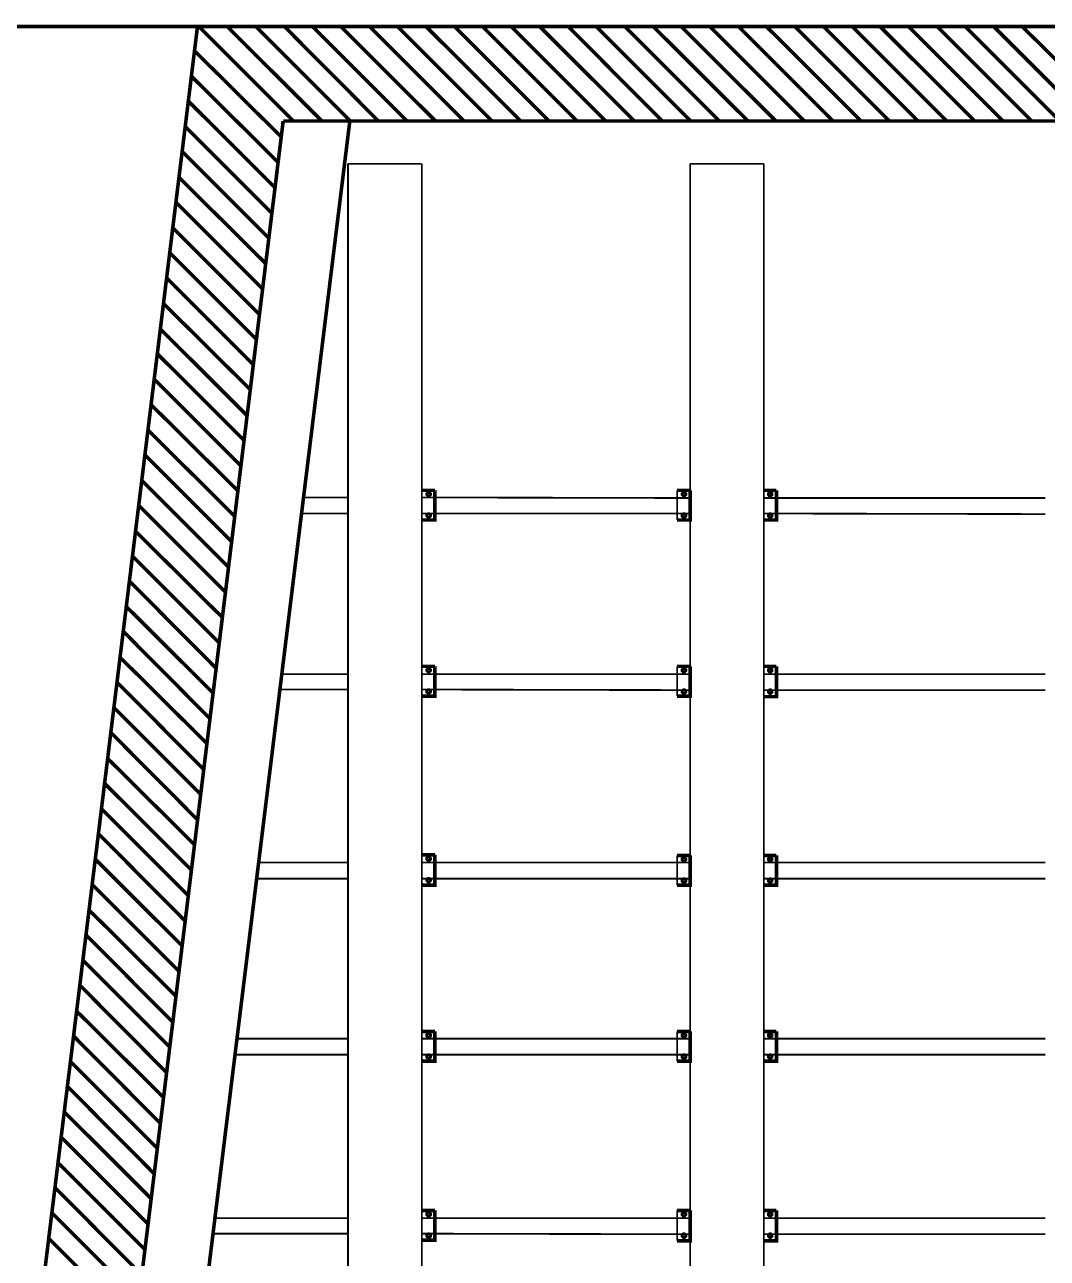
# Model space of a CAD drawing. Extents: x 0.2 to 11.5, y 0.7 to 15.9.
# Drawn here: x 3.983 to 6.848, y 10.619 to 14.076 of the extents above; entities that cross this region are included whole.
import ezdxf

# ---------------------------------------------------------------- set-up
doc = ezdxf.new("R2010")
doc.units = 0
doc.layers.get('0').update_dxf_attribs({"linetype": 'CONTINUOUS'})

msp = doc.modelspace()

# ---------------------------------------------------------------- linework, layer by layer
at = {"color": 6}
for points, const_width in [([(8.36556, 13.8061), (8.36556, 14.0711), (7.02886, 14.0711), (3.80387, 14.0711)], 0.01), ([(4.46724, 14.0711), (4.01719, 10.4028)], 0.01), ([(4.70725, 13.8061), (4.26221, 10.1711)], 0.01), ([(4.89388, 13.8061), (4.44721, 10.1711)], 0.01), ([(7.04221, 13.8061), (4.70725, 13.8061)], 0.01), ([(5.13222, 12.7711), (5.09554, 12.7711)], 0.01), ([(5.09554, 12.6878), (5.13222, 12.6878), (5.13222, 12.7711)], 0.01), ([(5.09554, 12.7711), (5.09554, 12.6878)], 0.005), ([(5.84722, 12.7711), (5.81054, 12.7711)], 0.01), ([(5.81054, 12.6878), (5.84722, 12.6878), (5.84722, 12.7711)], 0.01), ([(5.81054, 12.7711), (5.81054, 12.6878)], 0.005), ([(6.08886, 12.7711), (6.05388, 12.7711)], 0.01), ([(6.05388, 12.6878), (6.08886, 12.6878), (6.08886, 12.7711)], 0.01), ([(6.05388, 12.7711), (6.05388, 12.6878)], 0.005), ([(5.13222, 12.2778), (5.09554, 12.2778)], 0.01), ([(5.09554, 12.1944), (5.13222, 12.1944), (5.13222, 12.2778)], 0.01), ([(5.09554, 12.2778), (5.09554, 12.1944)], 0.005), ([(5.84722, 12.2778), (5.81054, 12.2778)], 0.01), ([(5.81054, 12.1944), (5.84722, 12.1944), (5.84722, 12.2778)], 0.01), ([(5.81054, 12.2778), (5.81054, 12.1944)], 0.005), ([(6.08886, 12.2778), (6.05388, 12.2778)], 0.01), ([(6.05388, 12.1928), (6.08886, 12.1928), (6.08886, 12.2778)], 0.01), ([(6.05388, 12.2778), (6.05388, 12.1928)], 0.005), ([(5.13222, 11.7495), (5.09554, 11.7495)], 0.01), ([(5.09554, 11.6644), (5.13222, 11.6644), (5.13222, 11.7495)], 0.01), ([(5.09554, 11.7495), (5.09554, 11.6644)], 0.005), ([(5.84722, 11.7478), (5.81054, 11.7478)], 0.01), ([(5.81054, 11.6644), (5.84722, 11.6644), (5.84722, 11.7478)], 0.01), ([(5.81054, 11.7478), (5.81054, 11.6644)], 0.005), ([(6.08886, 11.7478), (6.05388, 11.7478)], 0.01), ([(6.05388, 11.6644), (6.08886, 11.6644), (6.08886, 11.7478)], 0.01), ([(6.05388, 11.7478), (6.05388, 11.6644)], 0.005), ([(5.13222, 11.2544), (5.09554, 11.2544)], 0.01), ([(5.09554, 11.1711), (5.13222, 11.1711), (5.13222, 11.2544)], 0.01), ([(5.09554, 11.2544), (5.09554, 11.1711)], 0.005), ([(5.84722, 11.2544), (5.81054, 11.2544)], 0.01), ([(5.81054, 11.1711), (5.84722, 11.1711), (5.84722, 11.2544)], 0.01), ([(5.81054, 11.2544), (5.81054, 11.1711)], 0.005), ([(6.08886, 11.2544), (6.05388, 11.2544)], 0.01), ([(6.05388, 11.1711), (6.08886, 11.1711), (6.08886, 11.2544)], 0.01), ([(6.05388, 11.2544), (6.05388, 11.1711)], 0.005), ([(5.13222, 10.7528), (5.09554, 10.7528)], 0.01), ([(5.09554, 10.6694), (5.13222, 10.6694), (5.13222, 10.7528)], 0.01), ([(5.09554, 10.7528), (5.09554, 10.6694)], 0.005), ([(5.84722, 10.7528), (5.81054, 10.7528)], 0.01), ([(5.81054, 10.6678), (5.84722, 10.6678), (5.84722, 10.7528)], 0.01), ([(5.81054, 10.7528), (5.81054, 10.6678)], 0.005), ([(6.08886, 10.7528), (6.05388, 10.7528)], 0.01), ([(6.05388, 10.6678), (6.08886, 10.6678), (6.08886, 10.7528)], 0.01), ([(6.05388, 10.7528), (6.05388, 10.6678)], 0.005)]:
    msp.add_lwpolyline(points, dxfattribs=dict(at, const_width=const_width))
at = {"color": 3, "const_width": 0.01}
for points in [[(4.47054, 14.0711), (4.73557, 13.8061)], [(4.55057, 14.0711), (4.81554, 13.8061)], [(4.63053, 14.0711), (4.89556, 13.8061)], [(4.71056, 14.0711), (4.9739, 13.8061)], [(4.7889, 14.0711), (5.05388, 13.8061)], [(4.86887, 14.0711), (5.1339, 13.8061)], [(4.94889, 14.0711), (5.21386, 13.8061)], [(5.02724, 14.0711), (5.29221, 13.8061)], [(5.10721, 14.0711), (5.37224, 13.8061)], [(5.18722, 14.0711), (5.45221, 13.8061)], [(5.26557, 14.0711), (5.53054, 13.8061)], [(5.34554, 14.0711), (5.61057, 13.8061)], [(5.42557, 14.0711), (5.69054, 13.8061)], [(5.50553, 14.0711), (5.76888, 13.8061)], [(5.58388, 14.0711), (5.8489, 13.8061)], [(5.6639, 14.0711), (5.92888, 13.8061)], [(5.74387, 14.0711), (6.0089, 13.8061)], [(5.82221, 14.0711), (6.08724, 13.8061)], [(5.90224, 14.0711), (6.16721, 13.8061)], [(5.98221, 14.0711), (6.24724, 13.8061)], [(6.06054, 14.0711), (6.32557, 13.8061)], [(6.14057, 14.0711), (6.40554, 13.8061)], [(6.22054, 14.0711), (6.48557, 13.8061)], [(6.30057, 14.0711), (6.56554, 13.8061)], [(6.3789, 14.0711), (6.64388, 13.8061)], [(6.45888, 14.0711), (6.7239, 13.8061)], [(6.5389, 14.0711), (6.80388, 13.8061)], [(6.61724, 14.0711), (6.88222, 13.8061)], [(6.69721, 14.0711), (6.96224, 13.8061)], [(6.77724, 14.0711), (7.27556, 13.5778)], [(4.45888, 14.0028), (4.70221, 13.7611)], [(4.45057, 13.9311), (4.6939, 13.6895)], [(4.44222, 13.8611), (4.68386, 13.6195)], [(4.43386, 13.7894), (4.67557, 13.5478)], [(4.42557, 13.7195), (4.66721, 13.4778)], [(4.41558, 13.6478), (4.6589, 13.4061)], [(4.40722, 13.5778), (4.64887, 13.3361)], [(4.39887, 13.5061), (4.64057, 13.2644)], [(4.39057, 13.4361), (4.63222, 13.1944)], [(4.38222, 13.3644), (4.62392, 13.1228)], [(4.37224, 13.2944), (4.61556, 13.0528)], [(4.36388, 13.2228), (4.60558, 12.9811)], [(4.35558, 13.1528), (4.59722, 12.9111)], [(4.34722, 13.0811), (4.58886, 12.8395)], [(4.33724, 13.0111), (4.58057, 12.7694)], [(4.32889, 12.9395), (4.57221, 12.6977)], [(4.32053, 12.8695), (4.56222, 12.6278)], [(4.31222, 12.7978), (4.55388, 12.5561)], [(4.30388, 12.7278), (4.54557, 12.4861)], [(4.29389, 12.6561), (4.53722, 12.4144)], [(4.28554, 12.5861), (4.52724, 12.3445)], [(4.27724, 12.5161), (4.51888, 12.2728)], [(4.26888, 12.4444), (4.51058, 12.2028)], [(4.26058, 12.3745), (4.50222, 12.1311)], [(4.25054, 12.3028), (4.49387, 12.0611)], [(4.24224, 12.2328), (4.48389, 11.9894)], [(4.23389, 12.1611), (4.47553, 11.9194)], [(4.22553, 12.0911), (4.46724, 11.8478)], [(4.21556, 12.0194), (4.45888, 11.7778)], [(4.20725, 11.9494), (4.45057, 11.7061)], [(4.19889, 11.8778), (4.44054, 11.6361)], [(4.19054, 11.8078), (4.43224, 11.5645)], [(4.18224, 11.7361), (4.42389, 11.4945)], [(4.17219, 11.6661), (4.41558, 11.4228)], [(4.1639, 11.5945), (4.40722, 11.3528)], [(4.15554, 11.5245), (4.39725, 11.2811)], [(4.14725, 11.4528), (4.38889, 11.2111)], [(4.13889, 11.3828), (4.38053, 11.1394)], [(4.1289, 11.3111), (4.37224, 11.0694)], [(4.12056, 11.2411), (4.36219, 10.9978)], [(4.11219, 11.1694), (4.35389, 10.9278)], [(4.10389, 11.0994), (4.34554, 10.8561)], [(4.09554, 11.0278), (4.33724, 10.7861)], [(4.08556, 10.9578), (4.32889, 10.7145)], [(4.07721, 10.8861), (4.3189, 10.6444)], [(4.0689, 10.8161), (4.31054, 10.5727)], [(4.06054, 10.7445), (4.30225, 10.5028)], [(4.05057, 10.6744), (4.29389, 10.4311)]]:
    msp.add_lwpolyline(points, dxfattribs=at)
at = {"color": 0, "const_width": 0.005}
for points in [[(4.88889, 13.6861), (4.88889, 9.75612)], [(4.88889, 13.6861), (5.09554, 13.6861)], [(5.09554, 9.75612), (5.09554, 13.6861)], [(5.84722, 13.6861), (5.84722, 9.75612)], [(5.84722, 13.6861), (6.05388, 13.6861)], [(6.05388, 9.75612), (6.05388, 13.6861)]]:
    msp.add_lwpolyline(points, dxfattribs=at)
at = {"color": 6, "const_width": 0.01}
for points in [[(5.11887, 12.7602), (5.11887, 12.7613), (5.11578, 12.7644), (5.11475, 12.7644), (5.11372, 12.7644), (5.11057, 12.7613), (5.11057, 12.7602), (5.11057, 12.7592), (5.11372, 12.7561), (5.11475, 12.7561), (5.11578, 12.7561), (5.11887, 12.7592), (5.11887, 12.7602)], [(5.83388, 12.7602), (5.83388, 12.7613), (5.83078, 12.7644), (5.82969, 12.7644), (5.82867, 12.7644), (5.82557, 12.7613), (5.82557, 12.7602), (5.82557, 12.7592), (5.82867, 12.7561), (5.82969, 12.7561), (5.83078, 12.7561), (5.83388, 12.7592), (5.83388, 12.7602)], [(6.07557, 12.7602), (6.07557, 12.7613), (6.07249, 12.7644), (6.0714, 12.7644), (6.07036, 12.7644), (6.06722, 12.7613), (6.06722, 12.7602), (6.06722, 12.7592), (6.07036, 12.7561), (6.0714, 12.7561), (6.07249, 12.7561), (6.07557, 12.7592), (6.07557, 12.7602)], [(5.11887, 12.7003), (5.11887, 12.7013), (5.11578, 12.7044), (5.11475, 12.7044), (5.11372, 12.7044), (5.11057, 12.7013), (5.11057, 12.7003), (5.11057, 12.6993), (5.11372, 12.6961), (5.11475, 12.6961), (5.11578, 12.6961), (5.11887, 12.6993), (5.11887, 12.7003)], [(5.83388, 12.7003), (5.83388, 12.7013), (5.83078, 12.7044), (5.82969, 12.7044), (5.82867, 12.7044), (5.82557, 12.7013), (5.82557, 12.7003), (5.82557, 12.6993), (5.82867, 12.6961), (5.82969, 12.6961), (5.83078, 12.6961), (5.83388, 12.6993), (5.83388, 12.7003)], [(6.07557, 12.7003), (6.07557, 12.7013), (6.07249, 12.7044), (6.0714, 12.7044), (6.07036, 12.7044), (6.06722, 12.7013), (6.06722, 12.7003), (6.06722, 12.6993), (6.07036, 12.6961), (6.0714, 12.6961), (6.07249, 12.6961), (6.07557, 12.6993), (6.07557, 12.7003)], [(5.11887, 12.2669), (5.11887, 12.268), (5.11578, 12.2711), (5.11475, 12.2711), (5.11372, 12.2711), (5.11057, 12.268), (5.11057, 12.2669), (5.11057, 12.2659), (5.11372, 12.2628), (5.11475, 12.2628), (5.11578, 12.2628), (5.11887, 12.2659), (5.11887, 12.2669)], [(5.83388, 12.2669), (5.83388, 12.268), (5.83078, 12.2711), (5.82969, 12.2711), (5.82867, 12.2711), (5.82557, 12.268), (5.82557, 12.2669), (5.82557, 12.2659), (5.82867, 12.2628), (5.82969, 12.2628), (5.83078, 12.2628), (5.83388, 12.2659), (5.83388, 12.2669)], [(6.07557, 12.2669), (6.07557, 12.268), (6.07249, 12.2711), (6.0714, 12.2711), (6.07036, 12.2711), (6.06722, 12.268), (6.06722, 12.2669), (6.06722, 12.2659), (6.07036, 12.2628), (6.0714, 12.2628), (6.07249, 12.2628), (6.07557, 12.2659), (6.07557, 12.2669)], [(5.11887, 12.2069), (5.11887, 12.208), (5.11578, 12.2111), (5.11475, 12.2111), (5.11372, 12.2111), (5.11057, 12.208), (5.11057, 12.2069), (5.11057, 12.2059), (5.11372, 12.2028), (5.11475, 12.2028), (5.11578, 12.2028), (5.11887, 12.2059), (5.11887, 12.2069)], [(5.83388, 12.2069), (5.83388, 12.208), (5.83078, 12.2111), (5.82969, 12.2111), (5.82867, 12.2111), (5.82557, 12.208), (5.82557, 12.2069), (5.82557, 12.2059), (5.82867, 12.2028), (5.82969, 12.2028), (5.83078, 12.2028), (5.83388, 12.2059), (5.83388, 12.2069)], [(6.07557, 12.2069), (6.07557, 12.208), (6.07249, 12.2111), (6.0714, 12.2111), (6.07036, 12.2111), (6.06722, 12.208), (6.06722, 12.2069), (6.06722, 12.2059), (6.07036, 12.2028), (6.0714, 12.2028), (6.07249, 12.2028), (6.07557, 12.2059), (6.07557, 12.2069)], [(5.11887, 11.7386), (5.11887, 11.7397), (5.11578, 11.7428), (5.11475, 11.7428), (5.11372, 11.7428), (5.11057, 11.7397), (5.11057, 11.7386), (5.11057, 11.7376), (5.11372, 11.7344), (5.11475, 11.7344), (5.11578, 11.7344), (5.11887, 11.7376), (5.11887, 11.7386)], [(5.83388, 11.7369), (5.83388, 11.738), (5.83078, 11.7411), (5.82969, 11.7411), (5.82867, 11.7411), (5.82557, 11.738), (5.82557, 11.7369), (5.82557, 11.7359), (5.82867, 11.7328), (5.82969, 11.7328), (5.83078, 11.7328), (5.83388, 11.7359), (5.83388, 11.7369)], [(6.07557, 11.7369), (6.07557, 11.738), (6.07249, 11.7411), (6.0714, 11.7411), (6.07036, 11.7411), (6.06722, 11.738), (6.06722, 11.7369), (6.06722, 11.7359), (6.07036, 11.7328), (6.0714, 11.7328), (6.07249, 11.7328), (6.07557, 11.7359), (6.07557, 11.7369)], [(5.11887, 11.6786), (5.11887, 11.6797), (5.11578, 11.6828), (5.11475, 11.6828), (5.11372, 11.6828), (5.11057, 11.6797), (5.11057, 11.6786), (5.11057, 11.6776), (5.11372, 11.6744), (5.11475, 11.6744), (5.11578, 11.6744), (5.11887, 11.6776), (5.11887, 11.6786)], [(5.83388, 11.6769), (5.83388, 11.678), (5.83078, 11.6811), (5.82969, 11.6811), (5.82867, 11.6811), (5.82557, 11.678), (5.82557, 11.6769), (5.82557, 11.6759), (5.82867, 11.6728), (5.82969, 11.6728), (5.83078, 11.6728), (5.83388, 11.6759), (5.83388, 11.6769)], [(6.07557, 11.6769), (6.07557, 11.678), (6.07249, 11.6811), (6.0714, 11.6811), (6.07036, 11.6811), (6.06722, 11.678), (6.06722, 11.6769), (6.06722, 11.6759), (6.07036, 11.6728), (6.0714, 11.6728), (6.07249, 11.6728), (6.07557, 11.6759), (6.07557, 11.6769)], [(5.11887, 11.2436), (5.11887, 11.2447), (5.11578, 11.2478), (5.11475, 11.2478), (5.11372, 11.2478), (5.11057, 11.2447), (5.11057, 11.2436), (5.11057, 11.2426), (5.11372, 11.2394), (5.11475, 11.2394), (5.11578, 11.2394), (5.11887, 11.2426), (5.11887, 11.2436)], [(5.83388, 11.2436), (5.83388, 11.2447), (5.83078, 11.2478), (5.82969, 11.2478), (5.82867, 11.2478), (5.82557, 11.2447), (5.82557, 11.2436), (5.82557, 11.2426), (5.82867, 11.2394), (5.82969, 11.2394), (5.83078, 11.2394), (5.83388, 11.2426), (5.83388, 11.2436)], [(6.07557, 11.2436), (6.07557, 11.2447), (6.07249, 11.2478), (6.0714, 11.2478), (6.07036, 11.2478), (6.06722, 11.2447), (6.06722, 11.2436), (6.06722, 11.2426), (6.07036, 11.2394), (6.0714, 11.2394), (6.07249, 11.2394), (6.07557, 11.2426), (6.07557, 11.2436)], [(5.11887, 11.1836), (5.11887, 11.1847), (5.11578, 11.1878), (5.11475, 11.1878), (5.11372, 11.1878), (5.11057, 11.1847), (5.11057, 11.1836), (5.11057, 11.1826), (5.11372, 11.1795), (5.11475, 11.1795), (5.11578, 11.1795), (5.11887, 11.1826), (5.11887, 11.1836)], [(5.83388, 11.1836), (5.83388, 11.1847), (5.83078, 11.1878), (5.82969, 11.1878), (5.82867, 11.1878), (5.82557, 11.1847), (5.82557, 11.1836), (5.82557, 11.1826), (5.82867, 11.1795), (5.82969, 11.1795), (5.83078, 11.1795), (5.83388, 11.1826), (5.83388, 11.1836)], [(6.07557, 11.1836), (6.07557, 11.1847), (6.07249, 11.1878), (6.0714, 11.1878), (6.07036, 11.1878), (6.06722, 11.1847), (6.06722, 11.1836), (6.06722, 11.1826), (6.07036, 11.1795), (6.0714, 11.1795), (6.07249, 11.1795), (6.07557, 11.1826), (6.07557, 11.1836)], [(5.11887, 10.742), (5.11887, 10.743), (5.11578, 10.7461), (5.11475, 10.7461), (5.11372, 10.7461), (5.11057, 10.743), (5.11057, 10.742), (5.11057, 10.7409), (5.11372, 10.7378), (5.11475, 10.7378), (5.11578, 10.7378), (5.11887, 10.7409), (5.11887, 10.742)], [(5.83388, 10.742), (5.83388, 10.743), (5.83078, 10.7461), (5.82969, 10.7461), (5.82867, 10.7461), (5.82557, 10.743), (5.82557, 10.742), (5.82557, 10.7409), (5.82867, 10.7378), (5.82969, 10.7378), (5.83078, 10.7378), (5.83388, 10.7409), (5.83388, 10.742)], [(6.07557, 10.742), (6.07557, 10.743), (6.07249, 10.7461), (6.0714, 10.7461), (6.07036, 10.7461), (6.06722, 10.743), (6.06722, 10.742), (6.06722, 10.7409), (6.07036, 10.7378), (6.0714, 10.7378), (6.07249, 10.7378), (6.07557, 10.7409), (6.07557, 10.742)], [(5.11887, 10.682), (5.11887, 10.683), (5.11578, 10.6861), (5.11475, 10.6861), (5.11372, 10.6861), (5.11057, 10.683), (5.11057, 10.682), (5.11057, 10.6809), (5.11372, 10.6778), (5.11475, 10.6778), (5.11578, 10.6778), (5.11887, 10.6809), (5.11887, 10.682)], [(5.83388, 10.682), (5.83388, 10.683), (5.83078, 10.6861), (5.82969, 10.6861), (5.82867, 10.6861), (5.82557, 10.683), (5.82557, 10.682), (5.82557, 10.6809), (5.82867, 10.6778), (5.82969, 10.6778), (5.83078, 10.6778), (5.83388, 10.6809), (5.83388, 10.682)], [(6.07557, 10.682), (6.07557, 10.683), (6.07249, 10.6861), (6.0714, 10.6861), (6.07036, 10.6861), (6.06722, 10.683), (6.06722, 10.682), (6.06722, 10.6809), (6.07036, 10.6778), (6.0714, 10.6778), (6.07249, 10.6778), (6.07557, 10.6809), (6.07557, 10.682)]]:
    msp.add_lwpolyline(points, close=True, dxfattribs=at)
at = {"color": 1, "const_width": 0.005}
for points in [[(4.76389, 12.7511), (4.88889, 12.7511)], [(5.09554, 12.7511), (5.84722, 12.7495)], [(6.05388, 12.7495), (6.84224, 12.7495)], [(4.7589, 12.7061), (4.88889, 12.7061)], [(5.09554, 12.7061), (5.84722, 12.7061)], [(6.05388, 12.7061), (6.84224, 12.7044)], [(4.70389, 12.2561), (4.88889, 12.2561)], [(5.09554, 12.2561), (5.84722, 12.2561)], [(6.05388, 12.2561), (6.84224, 12.2561)], [(4.69721, 12.2128), (4.88889, 12.2128)], [(5.09554, 12.2128), (5.84722, 12.2111)], [(6.05388, 12.2111), (6.84224, 12.2111)], [(4.63889, 11.7278), (4.88889, 11.7278)], [(5.09554, 11.7278), (5.84722, 11.7278)], [(6.05388, 11.7278), (6.84224, 11.7278)], [(4.63222, 11.6828), (4.88889, 11.6828)], [(5.09554, 11.6828), (5.84722, 11.6828)], [(6.05388, 11.6828), (6.84224, 11.6828)], [(4.57721, 11.2344), (4.88889, 11.2344)], [(5.09554, 11.2344), (5.84722, 11.2344)], [(6.05388, 11.2344), (6.84224, 11.2344)], [(4.57221, 11.1895), (4.88889, 11.1895)], [(5.09554, 11.1895), (5.84722, 11.1895)], [(6.05388, 11.1895), (6.84224, 11.1895)], [(4.51557, 10.7311), (4.88889, 10.7311)], [(5.09554, 10.7311), (5.84722, 10.7311)], [(6.05388, 10.7311), (6.84224, 10.7311)], [(4.51058, 10.6878), (4.88889, 10.6878)], [(5.09554, 10.6878), (5.84722, 10.6861)], [(6.05388, 10.6861), (6.84224, 10.6861)]]:
    msp.add_lwpolyline(points, dxfattribs=at)

doc.saveas('drawing.dxf')
